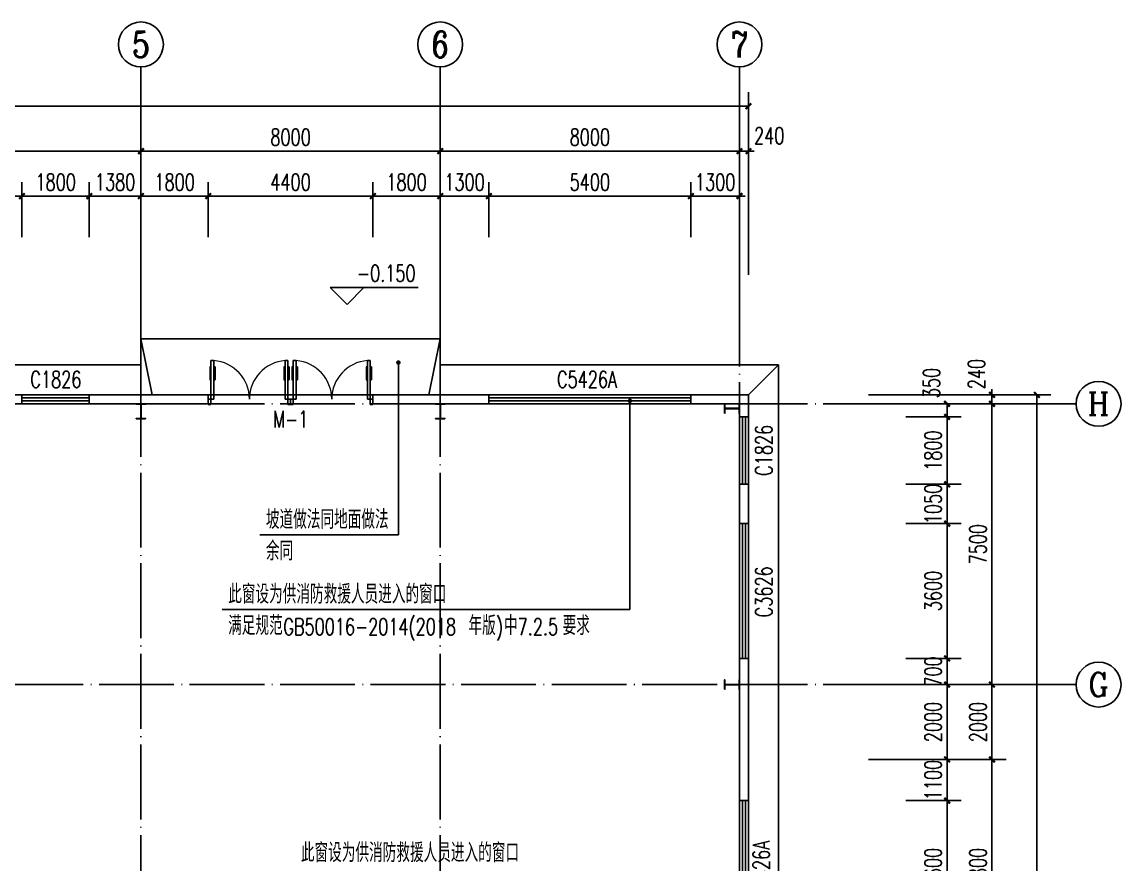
# Model space of a CAD drawing. Header units: millimetres. Extents: x 4455189 to 4808172, y 18512388 to 19204582.
# Drawn here: x 4745792 to 4775172, y 19012302 to 19034794 of the extents above; entities that cross this region are included whole.
import ezdxf
from ezdxf.enums import TextEntityAlignment as Align

# ---------------------------------------------------------------- set-up
doc = ezdxf.new("R2010")
doc.units = ezdxf.units.MM
doc.header["$LTSCALE"] = 1000
doc.header["$MEASUREMENT"] = 0
doc.linetypes.add('DOTE', pattern=[2.42, 2, -0.2, 0.02, -0.2])
doc.layers.get('Defpoints').update_dxf_attribs({"color": 1})
for name, color, linetype in [('AXIS_TEXT', 7, 'Continuous'), ('AXIS_内部', 151, 'Continuous'), ('AXIS_外部', 171, 'Continuous'), ('COLUMN', 2, 'Continuous'), ('DIM_ELEV', 3, 'Continuous'), ('DIM_LEAD', 145, 'Continuous'), ('DOTE', 250, 'DOTE'), ('GROUND', 150, 'Continuous'), ('PUB_TEXT', 7, 'Continuous'), ('WALL-PARAPET', 6, 'Continuous'), ('WINDOW', 140, 'Continuous'), ('WINDOW_TEXT', 7, 'Continuous')]:
    doc.layers.add(name, color=color, linetype=linetype)
doc.styles.add('_TCH_AXIS', font='COMPLEX', dxfattribs={"bigfont": 'GBCBIG'})
doc.styles.add('_TCH_DIM', font='SIMPLEX', dxfattribs={"bigfont": 'GBCBIG'})
doc.styles.add('_TCH_DIM_T3', font='SIMPLEX', dxfattribs={"width": 0.705882, "bigfont": 'GBCBIG'})
doc.styles.add('_TCH_WINDOW', font='SIMPLEX', dxfattribs={"height": 3.5, "bigfont": 'GBCBIG'})
doc.styles.add('COMPLEX', font='COMPLEX')
doc.dimstyles.new('_TCH_ARCH&&150', dxfattribs={"dimtxt": 446.25, "dimasz": 150, "dimexe": 375, "dimexo": 450, "dimgap": 150, "dimtad": 1, "dimdec": 0, "dimzin": 0, "dimdsep": 46, "dimtxsty": '_TCH_DIM_T3', "dimblk": 'ARCHTICK', "dimcen": 0.09, "dimclrt": 7, "dimazin": 2, "dimtfac": 1, "dimtdec": 0, "dimtix": 1, "dimtmove": 2, "dimatfit": 3, "dimfxl": 0, "dimtolj": 1, "dimtzin": 0, "dimarcsym": 0})

# ---------------------------------------------------------------- blocks, each defined once
blk = doc.blocks.new('A$C3ACC4A1C')
at = {"layer": 'COLUMN'}
h = blk.add_hatch(color=256, dxfattribs=at)
h.paths.add_polyline_path([(125, 400), (0, 400), (0, 388), (120, 388), (120, 200), (125, 200)])
h.paths.add_polyline_path([(250, 400), (125, 400), (125, 200), (130, 200), (130, 388), (250, 388)])
h.paths.add_polyline_path([(250, 12), (130, 12), (130, 200), (125, 200), (125, 0), (250, 0)])
h.paths.add_polyline_path([(125, 200), (120, 200), (120, 12), (0, 12), (0, 0), (125, 0)])
blk.add_lwpolyline([(0, 0), (0, 12), (120, 12), (120, 388), (0, 388), (0, 400), (250, 400), (250, 388), (130, 388), (130, 12), (250, 12), (250, 0)], close=True, dxfattribs=at)
blk = doc.blocks.new('_ArchTick')
at = {"color": 0, "linetype": 'ByBlock', "const_width": 0.4}
blk.add_lwpolyline([(-0.5, -0.5), (0.5, 0.5)], dxfattribs=at)
blk = doc.blocks.new('*D240')
at = {"layer": 'AXIS_内部', "color": 0, "lineweight": -2}
for p, q in [((4769422, 19013994), (4770897, 19013994)), ((4770522, 19010394), (4770522, 19013994)), ((4769422, 19010394), (4770897, 19010394))]:
    blk.add_line(p, q, dxfattribs=at)
at = {"layer": 'Defpoints', "color": 0}
for p in [(4768972, 19013994), (4770522, 19013994), (4768972, 19010394)]:
    blk.add_point(p, dxfattribs=at)
at = {"layer": 'AXIS_内部', "color": 0, "lineweight": -2, "xscale": 150, "yscale": 150, "zscale": 150}
for p, rotation in [((4770522, 19013994), 90), ((4770522, 19010394), 270)]:
    blk.add_blockref('_ArchTick', p, dxfattribs=dict(at, rotation=rotation))
at = {"layer": 'AXIS_内部', "color": 7, "insert": (4770148, 19012194), "char_height": 446.2, "attachment_point": 5, "rotation": 90, "style": '_TCH_DIM_T3'}
blk.add_mtext('\\A1;3600', dxfattribs=at)
blk = doc.blocks.new('*D241')
at = {"layer": 'AXIS_内部', "color": 0, "lineweight": -2}
for p, q in [((4769422, 19015094), (4770897, 19015094)), ((4770522, 19015094), (4770522, 19015244)), ((4770522, 19013994), (4770522, 19015094)), ((4769422, 19013994), (4770897, 19013994)), ((4770522, 19013994), (4770522, 19013844))]:
    blk.add_line(p, q, dxfattribs=at)
at = {"layer": 'Defpoints', "color": 0}
for p in [(4768972, 19015094), (4770522, 19015094), (4768972, 19013994)]:
    blk.add_point(p, dxfattribs=at)
at = {"layer": 'AXIS_内部', "color": 0, "lineweight": -2, "xscale": 150, "yscale": 150, "zscale": 150}
for p, rotation in [((4770522, 19015094), 270), ((4770522, 19013994), 90)]:
    blk.add_blockref('_ArchTick', p, dxfattribs=dict(at, rotation=rotation))
at = {"layer": 'AXIS_内部', "color": 7, "insert": (4770148, 19014544), "char_height": 446.2, "attachment_point": 5, "rotation": 90, "style": '_TCH_DIM_T3'}
blk.add_mtext('\\A1;1100', dxfattribs=at)
blk = doc.blocks.new('*D242')
at = {"layer": 'AXIS_内部', "color": 0, "lineweight": -2}
for p, q in [((4769422, 19017094), (4770897, 19017094)), ((4770522, 19015094), (4770522, 19017094)), ((4769422, 19015094), (4770897, 19015094))]:
    blk.add_line(p, q, dxfattribs=at)
at = {"layer": 'Defpoints', "color": 0}
for p in [(4768972, 19017094), (4770522, 19017094), (4768972, 19015094)]:
    blk.add_point(p, dxfattribs=at)
at = {"layer": 'AXIS_内部', "color": 0, "lineweight": -2, "xscale": 150, "yscale": 150, "zscale": 150}
for p, rotation in [((4770522, 19017094), 90), ((4770522, 19015094), 270)]:
    blk.add_blockref('_ArchTick', p, dxfattribs=dict(at, rotation=rotation))
at = {"layer": 'AXIS_内部', "color": 7, "insert": (4770148, 19016094), "char_height": 446.2, "attachment_point": 5, "rotation": 90, "style": '_TCH_DIM_T3'}
blk.add_mtext('\\A1;2000', dxfattribs=at)
blk = doc.blocks.new('*D243')
at = {"layer": 'AXIS_内部', "color": 0, "lineweight": -2}
for p, q in [((4769422, 19017794), (4770897, 19017794)), ((4770522, 19017794), (4770522, 19017944)), ((4770522, 19017094), (4770522, 19017794)), ((4769422, 19017094), (4770897, 19017094)), ((4770522, 19017094), (4770522, 19016944))]:
    blk.add_line(p, q, dxfattribs=at)
at = {"layer": 'Defpoints', "color": 0}
for p in [(4768972, 19017794), (4770522, 19017794), (4768972, 19017094)]:
    blk.add_point(p, dxfattribs=at)
at = {"layer": 'AXIS_内部', "color": 0, "lineweight": -2, "xscale": 150, "yscale": 150, "zscale": 150}
for p, rotation in [((4770522, 19017794), 270), ((4770522, 19017094), 90)]:
    blk.add_blockref('_ArchTick', p, dxfattribs=dict(at, rotation=rotation))
at = {"layer": 'AXIS_内部', "color": 7, "insert": (4770148, 19017444), "char_height": 446.2, "attachment_point": 5, "rotation": 90, "style": '_TCH_DIM_T3'}
blk.add_mtext('\\A1;700', dxfattribs=at)
blk = doc.blocks.new('*D244')
at = {"layer": 'AXIS_内部', "color": 0, "lineweight": -2}
for p, q in [((4769422, 19021394), (4770897, 19021394)), ((4770522, 19017794), (4770522, 19021394)), ((4769422, 19017794), (4770897, 19017794))]:
    blk.add_line(p, q, dxfattribs=at)
at = {"layer": 'Defpoints', "color": 0}
for p in [(4768972, 19021394), (4770522, 19021394), (4768972, 19017794)]:
    blk.add_point(p, dxfattribs=at)
at = {"layer": 'AXIS_内部', "color": 0, "lineweight": -2, "xscale": 150, "yscale": 150, "zscale": 150}
for p, rotation in [((4770522, 19021394), 90), ((4770522, 19017794), 270)]:
    blk.add_blockref('_ArchTick', p, dxfattribs=dict(at, rotation=rotation))
at = {"layer": 'AXIS_内部', "color": 7, "insert": (4770148, 19019594), "char_height": 446.2, "attachment_point": 5, "rotation": 90, "style": '_TCH_DIM_T3'}
blk.add_mtext('\\A1;3600', dxfattribs=at)
blk = doc.blocks.new('*D245')
at = {"layer": 'AXIS_内部', "color": 0, "lineweight": -2}
for p, q in [((4769422, 19022444), (4770897, 19022444)), ((4770522, 19022444), (4770522, 19022594)), ((4770522, 19021394), (4770522, 19022444)), ((4769422, 19021394), (4770897, 19021394)), ((4770522, 19021394), (4770522, 19021244))]:
    blk.add_line(p, q, dxfattribs=at)
at = {"layer": 'Defpoints', "color": 0}
for p in [(4768972, 19022444), (4770522, 19022444), (4768972, 19021394)]:
    blk.add_point(p, dxfattribs=at)
at = {"layer": 'AXIS_内部', "color": 0, "lineweight": -2, "xscale": 150, "yscale": 150, "zscale": 150}
for p, rotation in [((4770522, 19022444), 270), ((4770522, 19021394), 90)]:
    blk.add_blockref('_ArchTick', p, dxfattribs=dict(at, rotation=rotation))
at = {"layer": 'AXIS_内部', "color": 7, "insert": (4770148, 19021919), "char_height": 446.2, "attachment_point": 5, "rotation": 90, "style": '_TCH_DIM_T3'}
blk.add_mtext('\\A1;1050', dxfattribs=at)
blk = doc.blocks.new('*D246')
at = {"layer": 'AXIS_内部', "color": 0, "lineweight": -2}
for p, q in [((4769422, 19024244), (4770897, 19024244)), ((4770522, 19022444), (4770522, 19024244)), ((4769422, 19022444), (4770897, 19022444))]:
    blk.add_line(p, q, dxfattribs=at)
at = {"layer": 'Defpoints', "color": 0}
for p in [(4768972, 19024244), (4770522, 19024244), (4768972, 19022444)]:
    blk.add_point(p, dxfattribs=at)
at = {"layer": 'AXIS_内部', "color": 0, "lineweight": -2, "xscale": 150, "yscale": 150, "zscale": 150}
for p, rotation in [((4770522, 19024244), 90), ((4770522, 19022444), 270)]:
    blk.add_blockref('_ArchTick', p, dxfattribs=dict(at, rotation=rotation))
at = {"layer": 'AXIS_内部', "color": 7, "insert": (4770148, 19023344), "char_height": 446.2, "attachment_point": 5, "rotation": 90, "style": '_TCH_DIM_T3'}
blk.add_mtext('\\A1;1800', dxfattribs=at)
blk = doc.blocks.new('*D247')
at = {"layer": 'AXIS_内部', "color": 0, "lineweight": -2}
for p, q in [((4769422, 19024594), (4770897, 19024594)), ((4770522, 19024244), (4770522, 19024594)), ((4769422, 19024244), (4770897, 19024244))]:
    blk.add_line(p, q, dxfattribs=at)
at = {"layer": 'Defpoints', "color": 0}
for p in [(4768972, 19024594), (4770522, 19024594), (4768972, 19024244)]:
    blk.add_point(p, dxfattribs=at)
at = {"layer": 'AXIS_内部', "color": 0, "lineweight": -2, "xscale": 150, "yscale": 150, "zscale": 150}
for p, rotation in [((4770522, 19024594), 90), ((4770522, 19024244), 270)]:
    blk.add_blockref('_ArchTick', p, dxfattribs=dict(at, rotation=rotation))
at = {"layer": 'AXIS_内部', "color": 7, "insert": (4770109, 19025149), "char_height": 446.2, "attachment_point": 5, "rotation": 90, "style": '_TCH_DIM_T3'}
blk.add_mtext('\\A1;350', dxfattribs=at)
blk = doc.blocks.new('*D290')
at = {"layer": 'AXIS_内部', "color": 0, "lineweight": -2}
for p, q in [((4763672, 19029044), (4763672, 19030519)), ((4764972, 19029044), (4764972, 19030519)), ((4763672, 19030144), (4763522, 19030144)), ((4763672, 19030144), (4764972, 19030144)), ((4764972, 19030144), (4765122, 19030144))]:
    blk.add_line(p, q, dxfattribs=at)
at = {"layer": 'Defpoints', "color": 0}
for p in [(4764972, 19030144), (4763672, 19028594), (4764972, 19028594)]:
    blk.add_point(p, dxfattribs=at)
at = {"layer": 'AXIS_内部', "color": 0, "lineweight": -2, "xscale": 150, "yscale": 150, "zscale": 150}
blk.add_blockref('_ArchTick', (4763672, 19030144), dxfattribs=at)
at = {"layer": 'AXIS_内部', "color": 0, "lineweight": -2, "xscale": 150, "yscale": 150, "zscale": 150, "rotation": 180}
blk.add_blockref('_ArchTick', (4764972, 19030144), dxfattribs=at)
at = {"layer": 'AXIS_内部', "color": 7, "insert": (4764322, 19030517), "char_height": 446.2, "attachment_point": 5, "style": '_TCH_DIM_T3'}
blk.add_mtext('\\A1;1300', dxfattribs=at)
blk = doc.blocks.new('*D291')
at = {"layer": 'AXIS_内部', "color": 0, "lineweight": -2}
for p, q in [((4758272, 19029044), (4758272, 19030519)), ((4763672, 19029044), (4763672, 19030519)), ((4758272, 19030144), (4763672, 19030144))]:
    blk.add_line(p, q, dxfattribs=at)
at = {"layer": 'Defpoints', "color": 0}
for p in [(4763672, 19030144), (4758272, 19028594), (4763672, 19028594)]:
    blk.add_point(p, dxfattribs=at)
at = {"layer": 'AXIS_内部', "color": 0, "lineweight": -2, "xscale": 150, "yscale": 150, "zscale": 150, "rotation": 180}
blk.add_blockref('_ArchTick', (4758272, 19030144), dxfattribs=at)
at = {"layer": 'AXIS_内部', "color": 0, "lineweight": -2, "xscale": 150, "yscale": 150, "zscale": 150}
blk.add_blockref('_ArchTick', (4763672, 19030144), dxfattribs=at)
at = {"layer": 'AXIS_内部', "color": 7, "insert": (4760972, 19030517), "char_height": 446.2, "attachment_point": 5, "style": '_TCH_DIM_T3'}
blk.add_mtext('\\A1;5400', dxfattribs=at)
blk = doc.blocks.new('*D292')
at = {"layer": 'AXIS_内部', "color": 0, "lineweight": -2}
for p, q in [((4756972, 19029044), (4756972, 19030519)), ((4758272, 19029044), (4758272, 19030519)), ((4756972, 19030144), (4756822, 19030144)), ((4756972, 19030144), (4758272, 19030144)), ((4758272, 19030144), (4758422, 19030144))]:
    blk.add_line(p, q, dxfattribs=at)
at = {"layer": 'Defpoints', "color": 0}
for p in [(4758272, 19030144), (4756972, 19028594), (4758272, 19028594)]:
    blk.add_point(p, dxfattribs=at)
at = {"layer": 'AXIS_内部', "color": 0, "lineweight": -2, "xscale": 150, "yscale": 150, "zscale": 150}
blk.add_blockref('_ArchTick', (4756972, 19030144), dxfattribs=at)
at = {"layer": 'AXIS_内部', "color": 0, "lineweight": -2, "xscale": 150, "yscale": 150, "zscale": 150, "rotation": 180}
blk.add_blockref('_ArchTick', (4758272, 19030144), dxfattribs=at)
at = {"layer": 'AXIS_内部', "color": 7, "insert": (4757622, 19030517), "char_height": 446.2, "attachment_point": 5, "style": '_TCH_DIM_T3'}
blk.add_mtext('\\A1;1300', dxfattribs=at)
blk = doc.blocks.new('*D293')
at = {"layer": 'AXIS_内部', "color": 0, "lineweight": -2}
for p, q in [((4755172, 19029044), (4755172, 19030519)), ((4756972, 19029044), (4756972, 19030519)), ((4755172, 19030144), (4756972, 19030144))]:
    blk.add_line(p, q, dxfattribs=at)
at = {"layer": 'Defpoints', "color": 0}
for p in [(4756972, 19030144), (4755172, 19028594), (4756972, 19028594)]:
    blk.add_point(p, dxfattribs=at)
at = {"layer": 'AXIS_内部', "color": 0, "lineweight": -2, "xscale": 150, "yscale": 150, "zscale": 150, "rotation": 180}
blk.add_blockref('_ArchTick', (4755172, 19030144), dxfattribs=at)
at = {"layer": 'AXIS_内部', "color": 0, "lineweight": -2, "xscale": 150, "yscale": 150, "zscale": 150}
blk.add_blockref('_ArchTick', (4756972, 19030144), dxfattribs=at)
at = {"layer": 'AXIS_内部', "color": 7, "insert": (4756072, 19030517), "char_height": 446.2, "attachment_point": 5, "style": '_TCH_DIM_T3'}
blk.add_mtext('\\A1;1800', dxfattribs=at)
blk = doc.blocks.new('*D294')
at = {"layer": 'AXIS_内部', "color": 0, "lineweight": -2}
for p, q in [((4750772, 19029044), (4750772, 19030519)), ((4755172, 19029044), (4755172, 19030519)), ((4750772, 19030144), (4755172, 19030144))]:
    blk.add_line(p, q, dxfattribs=at)
at = {"layer": 'Defpoints', "color": 0}
for p in [(4755172, 19030144), (4750772, 19028594), (4755172, 19028594)]:
    blk.add_point(p, dxfattribs=at)
at = {"layer": 'AXIS_内部', "color": 0, "lineweight": -2, "xscale": 150, "yscale": 150, "zscale": 150, "rotation": 180}
blk.add_blockref('_ArchTick', (4750772, 19030144), dxfattribs=at)
at = {"layer": 'AXIS_内部', "color": 0, "lineweight": -2, "xscale": 150, "yscale": 150, "zscale": 150}
blk.add_blockref('_ArchTick', (4755172, 19030144), dxfattribs=at)
at = {"layer": 'AXIS_内部', "color": 7, "insert": (4752972, 19030517), "char_height": 446.2, "attachment_point": 5, "style": '_TCH_DIM_T3'}
blk.add_mtext('\\A1;4400', dxfattribs=at)
blk = doc.blocks.new('*D295')
at = {"layer": 'AXIS_内部', "color": 0, "lineweight": -2}
for p, q in [((4748972, 19029044), (4748972, 19030519)), ((4750772, 19029044), (4750772, 19030519)), ((4748972, 19030144), (4750772, 19030144))]:
    blk.add_line(p, q, dxfattribs=at)
at = {"layer": 'Defpoints', "color": 0}
for p in [(4750772, 19030144), (4748972, 19028594), (4750772, 19028594)]:
    blk.add_point(p, dxfattribs=at)
at = {"layer": 'AXIS_内部', "color": 0, "lineweight": -2, "xscale": 150, "yscale": 150, "zscale": 150, "rotation": 180}
blk.add_blockref('_ArchTick', (4748972, 19030144), dxfattribs=at)
at = {"layer": 'AXIS_内部', "color": 0, "lineweight": -2, "xscale": 150, "yscale": 150, "zscale": 150}
blk.add_blockref('_ArchTick', (4750772, 19030144), dxfattribs=at)
at = {"layer": 'AXIS_内部', "color": 7, "insert": (4749872, 19030517), "char_height": 446.2, "attachment_point": 5, "style": '_TCH_DIM_T3'}
blk.add_mtext('\\A1;1800', dxfattribs=at)
blk = doc.blocks.new('*D296')
at = {"layer": 'AXIS_内部', "color": 0, "lineweight": -2}
for p, q in [((4747592, 19029044), (4747592, 19030519)), ((4748972, 19029044), (4748972, 19030519)), ((4747592, 19030144), (4748972, 19030144))]:
    blk.add_line(p, q, dxfattribs=at)
at = {"layer": 'Defpoints', "color": 0}
for p in [(4748972, 19030144), (4747592, 19028594), (4748972, 19028594)]:
    blk.add_point(p, dxfattribs=at)
at = {"layer": 'AXIS_内部', "color": 0, "lineweight": -2, "xscale": 150, "yscale": 150, "zscale": 150, "rotation": 180}
blk.add_blockref('_ArchTick', (4747592, 19030144), dxfattribs=at)
at = {"layer": 'AXIS_内部', "color": 0, "lineweight": -2, "xscale": 150, "yscale": 150, "zscale": 150}
blk.add_blockref('_ArchTick', (4748972, 19030144), dxfattribs=at)
at = {"layer": 'AXIS_内部', "color": 7, "insert": (4748282, 19030517), "char_height": 446.2, "attachment_point": 5, "style": '_TCH_DIM_T3'}
blk.add_mtext('\\A1;1380', dxfattribs=at)
blk = doc.blocks.new('*D297')
at = {"layer": 'AXIS_内部', "color": 0, "lineweight": -2}
for p, q in [((4745792, 19029044), (4745792, 19030519)), ((4747592, 19029044), (4747592, 19030519)), ((4745792, 19030144), (4747592, 19030144))]:
    blk.add_line(p, q, dxfattribs=at)
at = {"layer": 'Defpoints', "color": 0}
for p in [(4747592, 19030144), (4745792, 19028594), (4747592, 19028594)]:
    blk.add_point(p, dxfattribs=at)
at = {"layer": 'AXIS_内部', "color": 0, "lineweight": -2, "xscale": 150, "yscale": 150, "zscale": 150, "rotation": 180}
blk.add_blockref('_ArchTick', (4745792, 19030144), dxfattribs=at)
at = {"layer": 'AXIS_内部', "color": 0, "lineweight": -2, "xscale": 150, "yscale": 150, "zscale": 150}
blk.add_blockref('_ArchTick', (4747592, 19030144), dxfattribs=at)
at = {"layer": 'AXIS_内部', "color": 7, "insert": (4746692, 19030517), "char_height": 446.2, "attachment_point": 5, "style": '_TCH_DIM_T3'}
blk.add_mtext('\\A1;1800', dxfattribs=at)
blk = doc.blocks.new('*D298')
at = {"layer": 'AXIS_内部', "color": 0, "lineweight": -2}
for p, q in [((4743792, 19029044), (4743792, 19030519)), ((4745792, 19029044), (4745792, 19030519)), ((4743792, 19030144), (4745792, 19030144))]:
    blk.add_line(p, q, dxfattribs=at)
at = {"layer": 'Defpoints', "color": 0}
for p in [(4745792, 19030144), (4743792, 19028594), (4745792, 19028594)]:
    blk.add_point(p, dxfattribs=at)
at = {"layer": 'AXIS_内部', "color": 0, "lineweight": -2, "xscale": 150, "yscale": 150, "zscale": 150, "rotation": 180}
blk.add_blockref('_ArchTick', (4743792, 19030144), dxfattribs=at)
at = {"layer": 'AXIS_内部', "color": 0, "lineweight": -2, "xscale": 150, "yscale": 150, "zscale": 150}
blk.add_blockref('_ArchTick', (4745792, 19030144), dxfattribs=at)
at = {"layer": 'AXIS_内部', "color": 7, "insert": (4744792, 19030517), "char_height": 446.2, "attachment_point": 5, "style": '_TCH_DIM_T3'}
blk.add_mtext('\\A1;2000', dxfattribs=at)
blk = doc.blocks.new('*D405')
at = {"layer": 'AXIS_外部', "color": 0, "lineweight": -2}
for p, q in [((4740972, 19028044), (4740972, 19031719)), ((4748972, 19028044), (4748972, 19031719)), ((4740972, 19031344), (4748972, 19031344))]:
    blk.add_line(p, q, dxfattribs=at)
at = {"layer": 'Defpoints', "color": 0}
for p in [(4748972, 19031344), (4740972, 19027594), (4748972, 19027594)]:
    blk.add_point(p, dxfattribs=at)
at = {"layer": 'AXIS_外部', "color": 0, "lineweight": -2, "xscale": 150, "yscale": 150, "zscale": 150, "rotation": 180}
blk.add_blockref('_ArchTick', (4740972, 19031344), dxfattribs=at)
at = {"layer": 'AXIS_外部', "color": 0, "lineweight": -2, "xscale": 150, "yscale": 150, "zscale": 150}
blk.add_blockref('_ArchTick', (4748972, 19031344), dxfattribs=at)
at = {"layer": 'AXIS_外部', "color": 7, "insert": (4744972, 19031717), "char_height": 446.2, "attachment_point": 5, "style": '_TCH_DIM_T3'}
blk.add_mtext('\\A1;8000', dxfattribs=at)
blk = doc.blocks.new('*D406')
at = {"layer": 'AXIS_外部', "color": 0, "lineweight": -2}
for p, q in [((4748972, 19028044), (4748972, 19031719)), ((4756972, 19028044), (4756972, 19031719)), ((4748972, 19031344), (4756972, 19031344))]:
    blk.add_line(p, q, dxfattribs=at)
at = {"layer": 'Defpoints', "color": 0}
for p in [(4756972, 19031344), (4748972, 19027594), (4756972, 19027594)]:
    blk.add_point(p, dxfattribs=at)
at = {"layer": 'AXIS_外部', "color": 0, "lineweight": -2, "xscale": 150, "yscale": 150, "zscale": 150, "rotation": 180}
blk.add_blockref('_ArchTick', (4748972, 19031344), dxfattribs=at)
at = {"layer": 'AXIS_外部', "color": 0, "lineweight": -2, "xscale": 150, "yscale": 150, "zscale": 150}
blk.add_blockref('_ArchTick', (4756972, 19031344), dxfattribs=at)
at = {"layer": 'AXIS_外部', "color": 7, "insert": (4752972, 19031717), "char_height": 446.2, "attachment_point": 5, "style": '_TCH_DIM_T3'}
blk.add_mtext('\\A1;8000', dxfattribs=at)
blk = doc.blocks.new('*D407')
at = {"layer": 'AXIS_外部', "color": 0, "lineweight": -2}
for p, q in [((4756972, 19028044), (4756972, 19031719)), ((4764972, 19028044), (4764972, 19031719)), ((4756972, 19031344), (4764972, 19031344))]:
    blk.add_line(p, q, dxfattribs=at)
at = {"layer": 'Defpoints', "color": 0}
for p in [(4764972, 19031344), (4756972, 19027594), (4764972, 19027594)]:
    blk.add_point(p, dxfattribs=at)
at = {"layer": 'AXIS_外部', "color": 0, "lineweight": -2, "xscale": 150, "yscale": 150, "zscale": 150, "rotation": 180}
blk.add_blockref('_ArchTick', (4756972, 19031344), dxfattribs=at)
at = {"layer": 'AXIS_外部', "color": 0, "lineweight": -2, "xscale": 150, "yscale": 150, "zscale": 150}
blk.add_blockref('_ArchTick', (4764972, 19031344), dxfattribs=at)
at = {"layer": 'AXIS_外部', "color": 7, "insert": (4760972, 19031717), "char_height": 446.2, "attachment_point": 5, "style": '_TCH_DIM_T3'}
blk.add_mtext('\\A1;8000', dxfattribs=at)
blk = doc.blocks.new('*D408')
at = {"layer": 'AXIS_外部', "color": 0, "lineweight": -2}
for p, q in [((4764972, 19028044), (4764972, 19031719)), ((4765212, 19028044), (4765212, 19031719)), ((4764972, 19031344), (4764822, 19031344)), ((4764972, 19031344), (4765212, 19031344)), ((4765212, 19031344), (4765362, 19031344))]:
    blk.add_line(p, q, dxfattribs=at)
at = {"layer": 'Defpoints', "color": 0}
for p in [(4765212, 19031344), (4764972, 19027594), (4765212, 19027594)]:
    blk.add_point(p, dxfattribs=at)
at = {"layer": 'AXIS_外部', "color": 0, "lineweight": -2, "xscale": 150, "yscale": 150, "zscale": 150}
blk.add_blockref('_ArchTick', (4764972, 19031344), dxfattribs=at)
at = {"layer": 'AXIS_外部', "color": 0, "lineweight": -2, "xscale": 150, "yscale": 150, "zscale": 150, "rotation": 180}
blk.add_blockref('_ArchTick', (4765212, 19031344), dxfattribs=at)
at = {"layer": 'AXIS_外部', "color": 7, "insert": (4765767, 19031757), "char_height": 446.2, "attachment_point": 5, "style": '_TCH_DIM_T3'}
blk.add_mtext('\\A1;240', dxfattribs=at)
blk = doc.blocks.new('*D409')
at = {"layer": 'AXIS_外部', "color": 0, "lineweight": -2}
for p, q in [((4716732, 19028044), (4716732, 19032919)), ((4765212, 19028044), (4765212, 19032919)), ((4716732, 19032544), (4765212, 19032544))]:
    blk.add_line(p, q, dxfattribs=at)
at = {"layer": 'Defpoints', "color": 0}
for p in [(4765212, 19032544), (4716732, 19027594), (4765212, 19027594)]:
    blk.add_point(p, dxfattribs=at)
at = {"layer": 'AXIS_外部', "color": 0, "lineweight": -2, "xscale": 150, "yscale": 150, "zscale": 150, "rotation": 180}
blk.add_blockref('_ArchTick', (4716732, 19032544), dxfattribs=at)
at = {"layer": 'AXIS_外部', "color": 0, "lineweight": -2, "xscale": 150, "yscale": 150, "zscale": 150}
blk.add_blockref('_ArchTick', (4765212, 19032544), dxfattribs=at)
at = {"layer": 'AXIS_外部', "color": 7, "insert": (4740972, 19032917), "char_height": 446.2, "attachment_point": 5, "style": '_TCH_DIM_T3'}
blk.add_mtext('\\A1;48480', dxfattribs=at)
blk = doc.blocks.new('*D415')
at = {"layer": 'AXIS_外部', "color": 0, "lineweight": -2}
for p, q in [((4768422, 19015094), (4772097, 19015094)), ((4771722, 19009294), (4771722, 19015094)), ((4768422, 19009294), (4772097, 19009294))]:
    blk.add_line(p, q, dxfattribs=at)
at = {"layer": 'Defpoints', "color": 0}
for p in [(4767972, 19015094), (4771722, 19015094), (4767972, 19009294)]:
    blk.add_point(p, dxfattribs=at)
at = {"layer": 'AXIS_外部', "color": 0, "lineweight": -2, "xscale": 150, "yscale": 150, "zscale": 150}
for p, rotation in [((4771722, 19015094), 90), ((4771722, 19009294), 270)]:
    blk.add_blockref('_ArchTick', p, dxfattribs=dict(at, rotation=rotation))
at = {"layer": 'AXIS_外部', "color": 7, "insert": (4771348, 19012194), "char_height": 446.2, "attachment_point": 5, "rotation": 90, "style": '_TCH_DIM_T3'}
blk.add_mtext('\\A1;5800', dxfattribs=at)
blk = doc.blocks.new('*D416')
at = {"layer": 'AXIS_外部', "color": 0, "lineweight": -2}
for p, q in [((4768422, 19017094), (4772097, 19017094)), ((4771722, 19015094), (4771722, 19017094)), ((4768422, 19015094), (4772097, 19015094))]:
    blk.add_line(p, q, dxfattribs=at)
at = {"layer": 'Defpoints', "color": 0}
for p in [(4767972, 19017094), (4771722, 19017094), (4767972, 19015094)]:
    blk.add_point(p, dxfattribs=at)
at = {"layer": 'AXIS_外部', "color": 0, "lineweight": -2, "xscale": 150, "yscale": 150, "zscale": 150}
for p, rotation in [((4771722, 19017094), 90), ((4771722, 19015094), 270)]:
    blk.add_blockref('_ArchTick', p, dxfattribs=dict(at, rotation=rotation))
at = {"layer": 'AXIS_外部', "color": 7, "insert": (4771348, 19016094), "char_height": 446.2, "attachment_point": 5, "rotation": 90, "style": '_TCH_DIM_T3'}
blk.add_mtext('\\A1;2000', dxfattribs=at)
blk = doc.blocks.new('*D417')
at = {"layer": 'AXIS_外部', "color": 0, "lineweight": -2}
for p, q in [((4768422, 19024594), (4772097, 19024594)), ((4771722, 19017094), (4771722, 19024594)), ((4768422, 19017094), (4772097, 19017094))]:
    blk.add_line(p, q, dxfattribs=at)
at = {"layer": 'Defpoints', "color": 0}
for p in [(4767972, 19024594), (4771722, 19024594), (4767972, 19017094)]:
    blk.add_point(p, dxfattribs=at)
at = {"layer": 'AXIS_外部', "color": 0, "lineweight": -2, "xscale": 150, "yscale": 150, "zscale": 150}
for p, rotation in [((4771722, 19024594), 90), ((4771722, 19017094), 270)]:
    blk.add_blockref('_ArchTick', p, dxfattribs=dict(at, rotation=rotation))
at = {"layer": 'AXIS_外部', "color": 7, "insert": (4771348, 19020844), "char_height": 446.2, "attachment_point": 5, "rotation": 90, "style": '_TCH_DIM_T3'}
blk.add_mtext('\\A1;7500', dxfattribs=at)
blk = doc.blocks.new('*D418')
at = {"layer": 'AXIS_外部', "color": 0, "lineweight": -2}
for p, q in [((4768422, 19024834), (4772097, 19024834)), ((4771722, 19024834), (4771722, 19024984)), ((4771722, 19024594), (4771722, 19024834)), ((4768422, 19024594), (4772097, 19024594)), ((4771722, 19024594), (4771722, 19024444))]:
    blk.add_line(p, q, dxfattribs=at)
at = {"layer": 'Defpoints', "color": 0}
for p in [(4767972, 19024834), (4771722, 19024834), (4767972, 19024594)]:
    blk.add_point(p, dxfattribs=at)
at = {"layer": 'AXIS_外部', "color": 0, "lineweight": -2, "xscale": 150, "yscale": 150, "zscale": 150}
for p, rotation in [((4771722, 19024834), 270), ((4771722, 19024594), 90)]:
    blk.add_blockref('_ArchTick', p, dxfattribs=dict(at, rotation=rotation))
at = {"layer": 'AXIS_外部', "color": 7, "insert": (4771309, 19025389), "char_height": 446.2, "attachment_point": 5, "rotation": 90, "style": '_TCH_DIM_T3'}
blk.add_mtext('\\A1;240', dxfattribs=at)
blk = doc.blocks.new('*D419')
at = {"layer": 'AXIS_外部', "color": 0, "lineweight": -2}
for p, q in [((4768422, 19024834), (4773297, 19024834)), ((4772922, 18970594), (4772922, 19024834)), ((4768422, 18970594), (4773297, 18970594))]:
    blk.add_line(p, q, dxfattribs=at)
at = {"layer": 'Defpoints', "color": 0}
for p in [(4767972, 19024834), (4772922, 19024834), (4767972, 18970594)]:
    blk.add_point(p, dxfattribs=at)
at = {"layer": 'AXIS_外部', "color": 0, "lineweight": -2, "xscale": 150, "yscale": 150, "zscale": 150}
for p, rotation in [((4772922, 19024834), 90), ((4772922, 18970594), 270)]:
    blk.add_blockref('_ArchTick', p, dxfattribs=dict(at, rotation=rotation))
at = {"layer": 'AXIS_外部', "color": 7, "insert": (4772548, 18997714), "char_height": 446.2, "attachment_point": 5, "rotation": 90, "style": '_TCH_DIM_T3'}
blk.add_mtext('\\A1;54240', dxfattribs=at)
blk = doc.blocks.new('_AXISO')
blk.add_circle((0, 0), 0.5)
at = {"layer": 'AXIS_TEXT', "style": 'COMPLEX', "width": 1.041667}
blk.add_attdef('A', text='', height=0.56, dxfattribs=at).set_placement((-0.25, -0.28), (0.25, -0.28), align=Align.FIT)
blk = doc.blocks.new('$DorLib2D$00000011')
for p, q in [((-0.467, 0.471), (-0.467, -0.062)), ((-0.467, 0.471), (-0.433, 0.471)), ((-0.433, 0.471), (-0.433, 0.004)), ((0.433, 0.471), (0.433, 0.004)), ((0.467, 0.471), (0.433, 0.471)), ((0.467, 0.471), (0.467, -0.062)), ((-0.483, 0.396), (-0.467, 0.396)), ((-0.417, 0.396), (-0.433, 0.396)), ((0.417, 0.396), (0.433, 0.396)), ((0.483, 0.396), (0.467, 0.396)), ((-0.483, 0.235), (-0.467, 0.235)), ((-0.417, 0.235), (-0.433, 0.235)), ((0.417, 0.235), (0.433, 0.235)), ((0.483, 0.235), (0.467, 0.235)), ((-0.5, 0.004), (-0.433, 0.004)), ((-0.5, 0.004), (-0.5, -0.062)), ((0.5, 0.004), (0.433, 0.004)), ((0.5, 0.004), (0.5, -0.062)), ((-0.5, -0.062), (-0.467, -0.062)), ((0.5, -0.062), (0.467, -0.062))]:
    blk.add_line(p, q)
at = {"lineweight": 13}
for p, q in [((-0.483, 0.396), (-0.483, 0.235)), ((-0.417, 0.396), (-0.417, 0.235)), ((0.417, 0.396), (0.417, 0.235)), ((0.483, 0.396), (0.483, 0.235))]:
    blk.add_line(p, q, dxfattribs=at)
for centre, start, end in [((-0.467, 0.004), 0, 85.904), ((0.467, 0.004), 94.096, 180)]:
    blk.add_arc(centre, 0.467, start, end, dxfattribs=at)
blk = doc.blocks.new('$WINLIB2D$00000001')
for p, q in [((-0.5, 0.5), (0.5, 0.5)), ((-0.5, 0.5), (-0.5, -0.5)), ((0.5, -0.5), (0.5, 0.5)), ((0.5, 0.1667), (-0.5, 0.1667)), ((0.5, -0.1667), (-0.5, -0.1667)), ((-0.5, -0.5), (0.5, -0.5))]:
    blk.add_line(p, q)

msp = doc.modelspace()

# ---------------------------------------------------------------- linework, layer by layer
at = {"layer": 'AXIS_外部'}
for p, q in [((4748971.6, 19027594.3), (4748971.6, 19033594.3)), ((4756971.6, 19027594.3), (4756971.6, 19033594.3)), ((4764971.6, 19027594.3), (4764971.6, 19033594.3)), ((4767971.6, 19024594.3), (4773971.6, 19024594.3)), ((4767971.6, 19017094.3), (4773971.6, 19017094.3))]:
    msp.add_line(p, q, dxfattribs=at)
at = {"layer": 'DIM_ELEV'}
for p, q in [((4754483.8, 19027251.2), (4754033.8, 19027701.2)), ((4754033.8, 19027701.2), (4756381.3, 19027701.2)), ((4754483.8, 19027251.2), (4754933.8, 19027701.2))]:
    msp.add_line(p, q, dxfattribs=at)
at = {"layer": 'DIM_LEAD'}
for p, q in [((4755853.5, 19025697.4), (4755853.5, 19021094.3)), ((4762044.5, 19024674.3), (4762044.5, 19019099.5)), ((4755853.5, 19021094.3), (4752154.3, 19021094.3)), ((4762044.5, 19019099.5), (4751145.7, 19019099.5))]:
    msp.add_line(p, q, dxfattribs=at)
at = {"layer": 'DIM_LEAD', "const_width": 60}
for points in [[(4755853.5, 19025727.4, 1), (4755853.5, 19025667.4, 1)], [(4762044.5, 19024704.3, 1), (4762044.5, 19024644.3, 1)]]:
    msp.add_lwpolyline(points, format="xyb", close=True, dxfattribs=at)
at = {"layer": 'DOTE'}
for p, q in [((4748971.6, 19027594.3), (4748971.6, 18967594.3)), ((4756971.6, 19027594.3), (4756971.6, 18967594.3)), ((4764971.6, 19027594.3), (4764971.6, 18967594.3)), ((4713971.6, 19024594.3), (4767971.6, 19024594.3)), ((4713971.6, 19017094.3), (4770344.5, 19017094.3))]:
    msp.add_line(p, q, dxfattribs=at)
at = {"layer": 'GROUND'}
for p, q in [((4756971.6, 19026334.3), (4748971.6, 19026334.3)), ((4748971.6, 19026334.3), (4748971.6, 19024834.3)), ((4749271.6, 19024834.3), (4748971.6, 19026334.3)), ((4756671.6, 19024834.3), (4756971.6, 19026334.3)), ((4756971.6, 19026334.3), (4756971.6, 19024834.3)), ((4748971.6, 19025634.3), (4733021.6, 19025634.3)), ((4766011.6, 19025634.3), (4756971.6, 19025634.3)), ((4765211.6, 19024834.3), (4766011.6, 19025634.3)), ((4766011.6, 19009344.3), (4766011.6, 19025634.3)), ((4748971.6, 19024834.3), (4733021.6, 19024834.3)), ((4756971.6, 19024834.3), (4748971.6, 19024834.3)), ((4765211.6, 19024834.3), (4756971.6, 19024834.3)), ((4765211.6, 19009344.3), (4765211.6, 19024834.3))]:
    msp.add_line(p, q, dxfattribs=at)
at = {"layer": 'WALL-PARAPET'}
for p, q in [((4750771.6, 19024834.3), (4747591.6, 19024834.3)), ((4747591.6, 19024834.3), (4747591.6, 19024594.3)), ((4750771.6, 19024594.3), (4750771.6, 19024834.3)), ((4758271.6, 19024834.3), (4755171.6, 19024834.3)), ((4755171.6, 19024834.3), (4755171.6, 19024594.3)), ((4758271.6, 19024594.3), (4758271.6, 19024834.3)), ((4765211.6, 19024834.3), (4763671.6, 19024834.3)), ((4763671.6, 19024834.3), (4763671.6, 19024594.3)), ((4765211.6, 19024244.3), (4765211.6, 19024834.3)), ((4747591.6, 19024594.3), (4750771.6, 19024594.3)), ((4755171.6, 19024594.3), (4758271.6, 19024594.3)), ((4763671.6, 19024594.3), (4764971.6, 19024594.3)), ((4764971.6, 19024594.3), (4764971.6, 19024244.3)), ((4764971.6, 19024244.3), (4765211.6, 19024244.3)), ((4765211.6, 19022444.3), (4764971.6, 19022444.3)), ((4764971.6, 19022444.3), (4764971.6, 19021394.3)), ((4765211.6, 19021394.3), (4765211.6, 19022444.3)), ((4764971.6, 19021394.3), (4765211.6, 19021394.3)), ((4765211.6, 19017794.3), (4764971.6, 19017794.3)), ((4764971.6, 19017794.3), (4764971.6, 19013994.3)), ((4765211.6, 19013994.3), (4765211.6, 19017794.3)), ((4764971.6, 19013994.3), (4765211.6, 19013994.3))]:
    msp.add_line(p, q, dxfattribs=at)
at = {"layer": 'WINDOW'}
for p, q in [((4750771.6, 19024834.3), (4752971.6, 19024834.3)), ((4752971.6, 19024834.3), (4755171.6, 19024834.3))]:
    msp.add_line(p, q, dxfattribs=at)

# ---------------------------------------------------------------- block references
at = {"layer": 'AXIS_外部'}
ref = msp.add_blockref('_AXISO', (4748971.6, 19034194.3), dxfattribs=dict(at, xscale=1200, yscale=1200, zscale=1200))
ref.add_attrib('A', '5', dxfattribs={"layer": 'AXIS_TEXT', "height": 698.9, "style": '_TCH_AXIS'}).set_placement((4748738.6, 19033844.8), (4749204.6, 19033844.8), align=Align.FIT)
ref = msp.add_blockref('_AXISO', (4756971.6, 19034194.3), dxfattribs=dict(at, xscale=1200, yscale=1200, zscale=1200))
ref.add_attrib('A', '6', dxfattribs={"layer": 'AXIS_TEXT', "height": 698.9, "style": '_TCH_AXIS'}).set_placement((4756738.6, 19033844.8), (4757204.6, 19033844.8), align=Align.FIT)
ref = msp.add_blockref('_AXISO', (4764971.6, 19034194.3), dxfattribs=dict(at, xscale=1200, yscale=1200, zscale=1200))
ref.add_attrib('A', '7', dxfattribs={"layer": 'AXIS_TEXT', "height": 698.9, "style": '_TCH_AXIS'}).set_placement((4764738.6, 19033844.8), (4765204.6, 19033844.8), align=Align.FIT)
ref = msp.add_blockref('_AXISO', (4774571.6, 19024594.3), dxfattribs=dict(at, xscale=1200, yscale=1200, zscale=1200))
ref.add_attrib('A', 'H', dxfattribs={"layer": 'AXIS_TEXT', "height": 608.3, "style": '_TCH_AXIS'}).set_placement((4774281.9, 19024290.2), (4774861.2, 19024290.2), align=Align.FIT)
ref = msp.add_blockref('_AXISO', (4774571.6, 19017094.3), dxfattribs=dict(at, xscale=1200, yscale=1200, zscale=1200))
ref.add_attrib('A', 'G', dxfattribs={"layer": 'AXIS_TEXT', "height": 637.8, "style": '_TCH_AXIS'}).set_placement((4774298.2, 19016775.4), (4774844.9, 19016775.4), align=Align.FIT)
at = {"layer": 'COLUMN', "xscale": -1}
for p in [(4749096.6, 19024194.3), (4757096.6, 19024194.3)]:
    msp.add_blockref('A$C3ACC4A1C', p, dxfattribs=at)
at = {"layer": 'COLUMN', "xscale": -1, "rotation": 270}
for p in [(4764571.6, 19024344.3), (4764571.6, 19016969.3)]:
    msp.add_blockref('A$C3ACC4A1C', p, dxfattribs=at)
at = {"layer": 'WINDOW'}
ref = msp.add_blockref('$DorLib2D$00000011', (4751871.6, 19024714.3), dxfattribs=dict(at, xscale=2200, yscale=2200, zscale=2200))
ref.add_attrib('A', 'M-1', (4752502.1, 19023958.7), dxfattribs={"layer": 'WINDOW_TEXT', "height": 446.25, "style": '_TCH_WINDOW', "width": 0.705882})
at = {"layer": 'WINDOW', "xscale": 2200, "yscale": 2200, "zscale": 2200}
msp.add_blockref('$DorLib2D$00000011', (4754071.6, 19024714.3), dxfattribs=at)
at = {"layer": 'WINDOW'}
ref = msp.add_blockref('$WINLIB2D$00000001', (4746691.6, 19024714.3), dxfattribs=dict(at, xscale=-1800, yscale=-240, zscale=-1800))
ref.add_attrib('A', 'C1826', (4746016.6, 19025023.7), dxfattribs={"layer": 'WINDOW_TEXT', "height": 446.25, "style": '_TCH_WINDOW', "width": 0.705882})
ref = msp.add_blockref('$WINLIB2D$00000001', (4760971.6, 19024714.3), dxfattribs=dict(at, xscale=5400, yscale=-240, zscale=5400))
ref.add_attrib('A', 'C5426A', (4760094.1, 19025023.7), dxfattribs={"layer": 'WINDOW_TEXT', "height": 446.25, "style": '_TCH_WINDOW', "width": 0.705882})
ref = msp.add_blockref('$WINLIB2D$00000001', (4765091.6, 19023344.3), dxfattribs=dict(at, xscale=1800, yscale=240, zscale=1800, rotation=90))
ref.add_attrib('A', 'C1826', (4765847.2, 19022669.3), dxfattribs={"layer": 'WINDOW_TEXT', "height": 446.25, "rotation": 90, "style": '_TCH_WINDOW', "width": 0.705882})
ref = msp.add_blockref('$WINLIB2D$00000001', (4765091.6, 19019594.3), dxfattribs=dict(at, xscale=3600, yscale=240, zscale=3600, rotation=90))
ref.add_attrib('A', 'C3626', (4765847.2, 19018889.3), dxfattribs={"layer": 'WINDOW_TEXT', "height": 446.25, "rotation": 90, "style": '_TCH_WINDOW', "width": 0.705882})
ref = msp.add_blockref('$WINLIB2D$00000001', (4765091.6, 19012194.3), dxfattribs=dict(at, xscale=3600, yscale=240, zscale=3600, rotation=90))
ref.add_attrib('A', 'C3626A', (4765777.2, 19011316.8), dxfattribs={"layer": 'WINDOW_TEXT', "height": 446.25, "rotation": 90, "style": '_TCH_WINDOW', "width": 0.705882})

# ---------------------------------------------------------------- texts
at = {"layer": 'PUB_TEXT', "style": '_TCH_DIM', "width": 0.705882}
for s, height, p in [('-0.150', 446.25, (4754746.3, 19027858.7)), ('GB50016-2014(2018', 446.25, (4752777.7, 19018417)), (')', 446.2, (4758464.9, 19018417)), ('7.2.5', 446.25, (4759043.5, 19018417))]:
    msp.add_text(s, height=height, dxfattribs=at).set_placement(p)
at = {"layer": 'PUB_TEXT', "style": '_TCH_DIM'}
for s, height, p in [('坡道做法同地面做法', 506.38, (4752311.8, 19021251.8)), ('余同', 506.38, (4752311.8, 19020411.8)), ('此窗设为供消防救援人员进入的窗口', 506.383, (4751303.2, 19019257)), ('满足规范', 506.38, (4751303.2, 19018417)), ('年版', 506.38, (4757727.7, 19018417)), ('中', 506.4, (4758674.9, 19018417)), ('要求', 506.38, (4760243.5, 19018417)), ('此窗设为供消防救援人员进入的窗口', 506.383, (4753247.2, 19012351.8))]:
    msp.add_text(s, height=height, dxfattribs=at).set_placement(p)

# ---------------------------------------------------------------- dimensions: what is measured, and where the dimension line sits
at = {"layer": 'AXIS_内部'}
for p1, p2, distance, picture, middle in [((4743791.6, 19028594.3), (4745791.6, 19028594.3), 1550, '*D298', (4744791.6, 19030517.4)), ((4745791.6, 19028594.3), (4747591.6, 19028594.3), 1550, '*D297', (4746691.6, 19030517.4)), ((4747591.6, 19028594.3), (4748971.6, 19028594.3), 1550, '*D296', (4748281.6, 19030517.4)), ((4748971.6, 19028594.3), (4750771.6, 19028594.3), 1550, '*D295', (4749871.6, 19030517.4)), ((4750771.6, 19028594.3), (4755171.6, 19028594.3), 1550, '*D294', (4752971.6, 19030517.4)), ((4755171.6, 19028594.3), (4756971.6, 19028594.3), 1550, '*D293', (4756071.6, 19030517.4)), ((4756971.6, 19028594.3), (4758271.6, 19028594.3), 1550, '*D292', (4757621.6, 19030517.4)), ((4758271.6, 19028594.3), (4763671.6, 19028594.3), 1550, '*D291', (4760971.6, 19030517.4)), ((4763671.6, 19028594.3), (4764971.6, 19028594.3), 1550, '*D290', (4764321.6, 19030517.4)), ((4768971.6, 19022444.3), (4768971.6, 19024244.3), -1550, '*D246', (4770148.5, 19023344.3)), ((4768971.6, 19021394.3), (4768971.6, 19022444.3), -1550, '*D245', (4770148.5, 19021919.3)), ((4768971.6, 19017794.3), (4768971.6, 19021394.3), -1550, '*D244', (4770148.5, 19019594.3)), ((4768971.6, 19017094.3), (4768971.6, 19017794.3), -1550, '*D243', (4770148.5, 19017444.3)), ((4768971.6, 19015094.3), (4768971.6, 19017094.3), -1550, '*D242', (4770148.5, 19016094.3)), ((4768971.6, 19013994.3), (4768971.6, 19015094.3), -1550, '*D241', (4770148.5, 19014544.3)), ((4768971.6, 19010394.3), (4768971.6, 19013994.3), -1550, '*D240', (4770148.5, 19012194.3))]:
    dim = msp.add_aligned_dim(p1=p1, p2=p2, distance=distance, dimstyle='_TCH_ARCH&&150', dxfattribs=at)
    dim.commit()
    dim.dimension.update_dxf_attribs({"geometry": picture, "text_midpoint": middle})
dim = msp.add_linear_dim(base=(4770521.6, 19024594.3), p1=(4768971.6, 19024244.3), p2=(4768971.6, 19024594.3), angle=90, dimstyle='_TCH_ARCH&&150', dxfattribs=at)
dim.commit()
dim.dimension.update_dxf_attribs({"geometry": '*D247', "text_midpoint": (4770109.1, 19025149.3), "dimtype": 129})
at = {"layer": 'AXIS_外部'}
for p1, p2, distance, picture, middle in [((4716731.6, 19027594.3), (4765211.6, 19027594.3), 4950, '*D409', (4740971.6, 19032917.4)), ((4740971.6, 19027594.3), (4748971.6, 19027594.3), 3750, '*D405', (4744971.6, 19031717.4)), ((4748971.6, 19027594.3), (4756971.6, 19027594.3), 3750, '*D406', (4752971.6, 19031717.4)), ((4756971.6, 19027594.3), (4764971.6, 19027594.3), 3750, '*D407', (4760971.6, 19031717.4)), ((4767971.6, 18970594.3), (4767971.6, 19024834.3), -4950, '*D419', (4772548.5, 18997714.3)), ((4767971.6, 19017094.3), (4767971.6, 19024594.3), -3750, '*D417', (4771348.5, 19020844.3)), ((4767971.6, 19015094.3), (4767971.6, 19017094.3), -3750, '*D416', (4771348.5, 19016094.3)), ((4767971.6, 19009294.3), (4767971.6, 19015094.3), -3750, '*D415', (4771348.5, 19012194.3))]:
    dim = msp.add_aligned_dim(p1=p1, p2=p2, distance=distance, dimstyle='_TCH_ARCH&&150', dxfattribs=at)
    dim.commit()
    dim.dimension.update_dxf_attribs({"geometry": picture, "text_midpoint": middle})
for base, p1, p2, angle, picture, middle in [((4765211.6, 19031344.3), (4764971.6, 19027594.3), (4765211.6, 19027594.3), 0, '*D408', (4765766.6, 19031756.8)), ((4771721.6, 19024834.3), (4767971.6, 19024594.3), (4767971.6, 19024834.3), 90, '*D418', (4771309.1, 19025389.3))]:
    dim = msp.add_linear_dim(base=base, p1=p1, p2=p2, angle=angle, dimstyle='_TCH_ARCH&&150', dxfattribs=at)
    dim.commit()
    dim.dimension.update_dxf_attribs({"geometry": picture, "text_midpoint": middle, "dimtype": 129})

doc.saveas('drawing.dxf')
